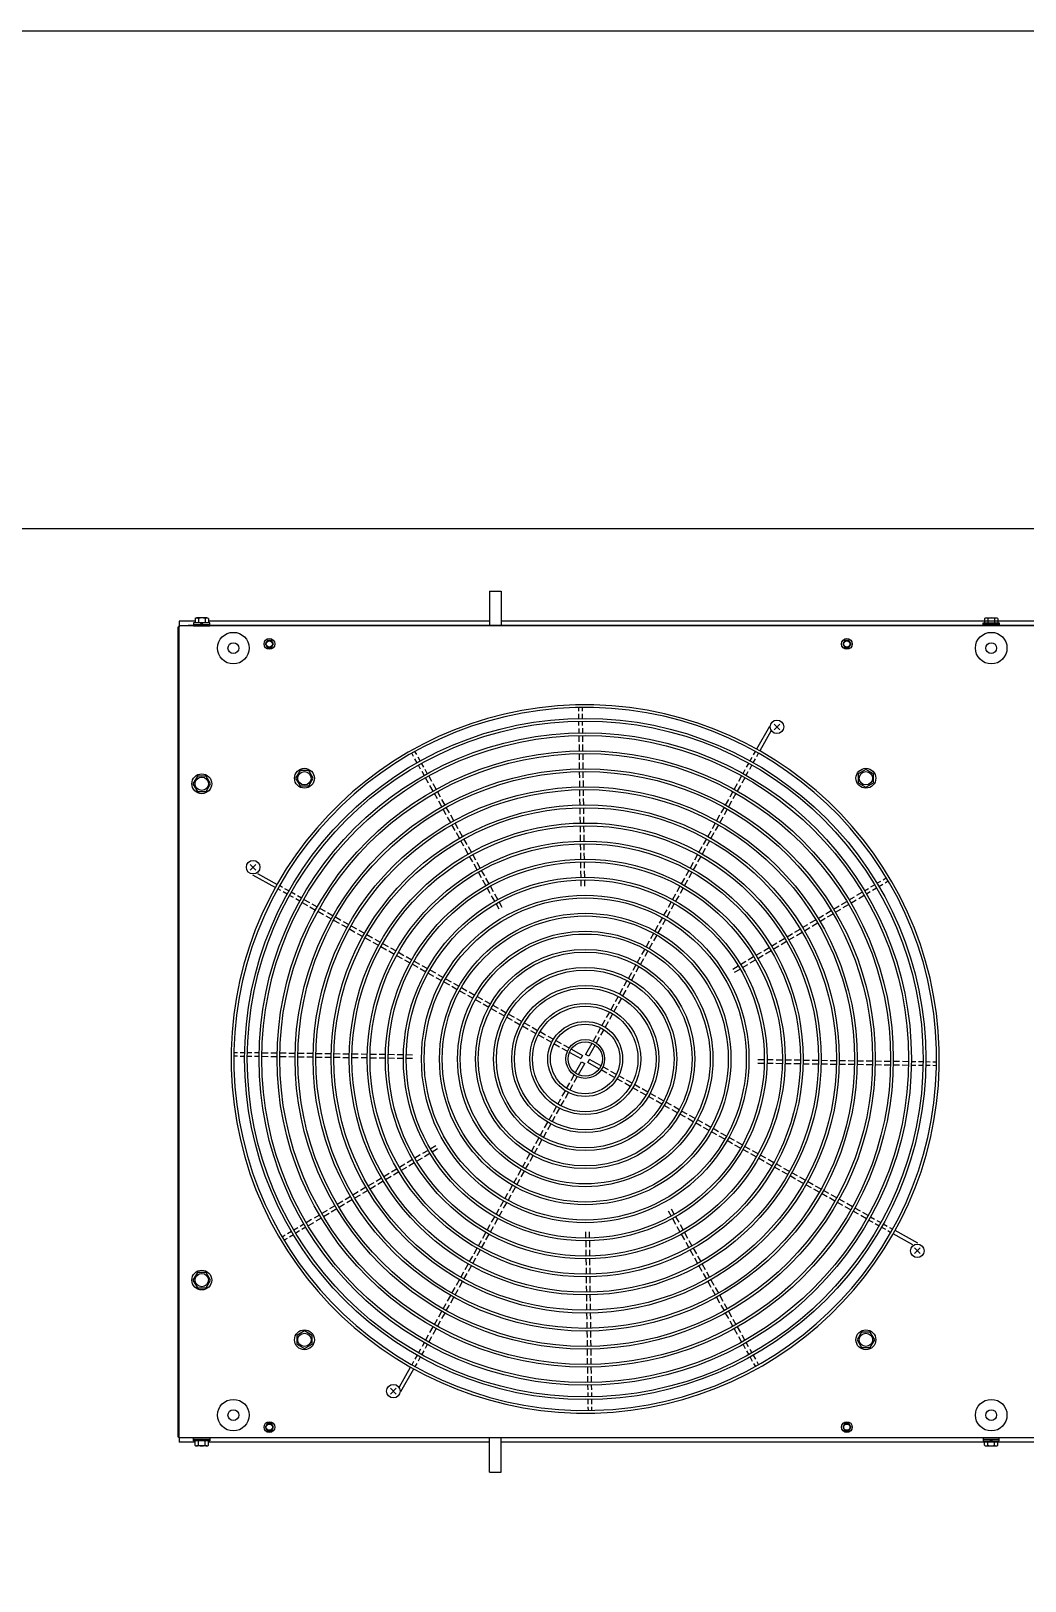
# Model space of a CAD drawing. Header units: millimetres. Extents: x -15161 to 10473752, y -72817 to 33960.
# Drawn here: x -214.2 to -104, y -27886 to -27714.2 of the extents above; entities that cross this region are included whole.
import ezdxf

# ---------------------------------------------------------------- set-up
doc = ezdxf.new("R2010")
doc.units = ezdxf.units.MM

# ---------------------------------------------------------------- blocks, each defined once
blk = doc.blocks.new('NAILU')
at = {"linetype": 'ByBlock'}
for p, q in [((1.06, -1.06), (-1.06, 1.06)), ((-1.06, -1.06), (1.06, 1.06))]:
    blk.add_line(p, q, dxfattribs=at)
blk.add_circle((0, 0), 2.5, dxfattribs=at)
blk = doc.blocks.new('機組1140116')
at = {"color": 230}
for p, q in [((-163.33, -21915.8), (-163.33, -21919.62)), ((-163.33, -21915.8), (-162.03, -21915.8)), ((-162.03, -21915.8), (-162.03, -21919.62)), ((-197.73, -21919.12), (-197.73, -21919.75)), ((-195.98, -21919.12), (-197.73, -21919.12)), ((-196.13, -21919.33), (-196.13, -21919.65)), ((-194.33, -21919.33), (-196.13, -21919.33)), ((-196.13, -21919.49), (-194.33, -21919.49)), ((-195.98, -21918.85), (-195.98, -21919.33)), ((-194.67, -21918.78), (-195.8, -21918.78)), ((-195.61, -21918.85), (-195.61, -21919.33)), ((-195.23, -21919.49), (-195.39, -21919.33)), ((-195.07, -21919.49), (-195.23, -21919.33)), ((-194.86, -21918.85), (-194.86, -21919.33)), ((-194.48, -21918.85), (-194.48, -21919.33)), ((-163.33, -21919.12), (-194.48, -21919.12)), ((-194.33, -21919.65), (-194.33, -21919.33)), ((-53.43, -21919.12), (-162.03, -21919.12)), ((-108.63, -21919.65), (-108.63, -21919.33)), ((-108.63, -21919.33), (-106.83, -21919.33)), ((-106.83, -21919.49), (-108.63, -21919.49)), ((-108.48, -21918.85), (-108.48, -21919.33)), ((-108.3, -21918.78), (-107.17, -21918.78)), ((-108.11, -21918.85), (-108.11, -21919.33)), ((-107.89, -21919.49), (-107.73, -21919.33)), ((-107.73, -21919.49), (-107.57, -21919.33)), ((-107.36, -21918.85), (-107.36, -21919.33)), ((-106.98, -21918.85), (-106.98, -21919.33)), ((-106.83, -21919.33), (-106.83, -21919.65)), ((-197.85, -21919.75), (-197.73, -21919.75)), ((-197.85, -22009.55), (-197.85, -21919.75)), ((-197.73, -21923.15), (-197.73, -21919.65)), ((-17.73, -21919.65), (-197.73, -21919.65)), ((-197.73, -22009.53), (-197.73, -21919.77)), ((-17.85, -21919.65), (-197.61, -21919.65)), ((-196.73, -21919.62), (-196.76, -21919.65)), ((-196.13, -21919.62), (-196.73, -21919.62)), ((-196.13, -21919.65), (-194.33, -21919.65)), ((-21.11, -21919.62), (-194.33, -21919.62)), ((-106.83, -21919.65), (-108.63, -21919.65)), ((-153.44, -21929.11), (-153.44, -21928.71)), ((-153.43, -21929.91), (-153.44, -21929.41)), ((-153.04, -21929.1), (-153.04, -21928.7)), ((-153.03, -21929.9), (-153.04, -21929.4)), ((-153.42, -21930.71), (-153.42, -21930.21)), ((-153.41, -21931.51), (-153.41, -21931.01)), ((-153.02, -21930.7), (-153.02, -21930.2)), ((-153.01, -21931.5), (-153.01, -21931)), ((-132.31, -21930.79), (-133.73, -21933.31)), ((-132.16, -21931.33), (-133.38, -21933.51)), ((-131.8, -21930.53), (-131.16, -21931.16)), ((-131.8, -21931.16), (-131.16, -21930.53)), ((-153.39, -21932.51), (-153.4, -21931.81)), ((-153.39, -21932.51), (-153.4, -21931.81)), ((-153.38, -21933.51), (-153.38, -21932.81)), ((-152.99, -21932.5), (-153, -21931.8)), ((-152.99, -21932.5), (-153, -21931.8)), ((-152.98, -21933.5), (-152.98, -21932.8)), ((-171.75, -21934.12), (-171.95, -21933.77)), ((-171.4, -21933.92), (-171.6, -21933.58)), ((-171.36, -21934.82), (-171.6, -21934.38)), ((-171.01, -21934.62), (-171.25, -21934.19)), ((-170.62, -21935.32), (-170.86, -21934.88)), ((-153.36, -21934.51), (-153.37, -21933.81)), ((-153.35, -21935.51), (-153.36, -21934.81)), ((-152.96, -21934.5), (-152.97, -21933.8)), ((-152.95, -21935.5), (-152.96, -21934.8)), ((-134.85, -21935.32), (-134.6, -21934.89)), ((-134.46, -21934.62), (-134.21, -21934.19)), ((-134.11, -21934.82), (-133.86, -21934.38)), ((-134.07, -21933.93), (-133.87, -21933.58)), ((-133.72, -21934.12), (-133.52, -21933.77)), ((-170.97, -21935.52), (-171.21, -21935.08)), ((-170.58, -21936.21), (-170.82, -21935.78)), ((-170.23, -21936.02), (-170.47, -21935.58)), ((-170.09, -21937.09), (-170.43, -21936.48)), ((-169.74, -21936.89), (-170.08, -21936.28)), ((-153.34, -21936.51), (-153.35, -21935.81)), ((-152.94, -21936.5), (-152.95, -21935.8)), ((-135.39, -21936.28), (-135.73, -21936.89)), ((-135.04, -21936.48), (-135.38, -21937.09)), ((-135.24, -21936.02), (-134.99, -21935.58)), ((-134.89, -21936.21), (-134.65, -21935.78)), ((-134.5, -21935.52), (-134.25, -21935.08)), ((-169.6, -21937.96), (-169.94, -21937.35)), ((-169.25, -21937.76), (-169.59, -21937.15)), ((-169.11, -21938.83), (-169.45, -21938.22)), ((-168.76, -21938.64), (-169.1, -21938.02)), ((-153.32, -21937.51), (-153.33, -21936.81)), ((-153.31, -21938.51), (-153.32, -21937.81)), ((-152.92, -21937.5), (-152.93, -21936.8)), ((-152.91, -21938.5), (-152.92, -21937.8)), ((-136.36, -21938.02), (-136.71, -21938.64)), ((-136.02, -21938.22), (-136.36, -21938.83)), ((-135.88, -21937.15), (-136.22, -21937.76)), ((-135.53, -21937.35), (-135.87, -21937.96)), ((-168.62, -21939.7), (-168.96, -21939.09)), ((-168.27, -21939.51), (-168.61, -21938.9)), ((-168.13, -21940.58), (-168.47, -21939.97)), ((-167.78, -21940.38), (-168.13, -21939.77)), ((-153.3, -21939.51), (-153.31, -21938.81)), ((-153.29, -21940.51), (-153.29, -21939.81)), ((-152.9, -21939.5), (-152.91, -21938.8)), ((-152.89, -21940.5), (-152.89, -21939.8)), ((-137.34, -21939.77), (-137.68, -21940.38)), ((-136.99, -21939.97), (-137.34, -21940.58)), ((-136.85, -21938.9), (-137.2, -21939.51)), ((-136.5, -21939.09), (-136.85, -21939.7)), ((-167.64, -21941.45), (-167.99, -21940.84)), ((-167.3, -21941.25), (-167.64, -21940.64)), ((-167.16, -21942.32), (-167.5, -21941.71)), ((-166.81, -21942.13), (-167.15, -21941.51)), ((-153.27, -21941.51), (-153.28, -21940.81)), ((-153.26, -21942.51), (-153.27, -21941.81)), ((-152.87, -21941.5), (-152.88, -21940.8)), ((-152.86, -21942.5), (-152.87, -21941.8)), ((-138.32, -21941.51), (-138.66, -21942.13)), ((-137.97, -21941.71), (-138.31, -21942.32)), ((-137.83, -21940.64), (-138.17, -21941.25)), ((-137.48, -21940.84), (-137.82, -21941.45)), ((-166.67, -21943.19), (-167.01, -21942.58)), ((-166.32, -21943), (-166.66, -21942.39)), ((-166.18, -21944.07), (-166.52, -21943.46)), ((-165.83, -21943.87), (-166.17, -21943.26)), ((-153.25, -21943.51), (-153.26, -21942.81)), ((-152.85, -21943.5), (-152.86, -21942.8)), ((-139.3, -21943.26), (-139.64, -21943.87)), ((-138.95, -21943.46), (-139.29, -21944.07)), ((-138.81, -21942.39), (-139.15, -21943)), ((-138.46, -21942.58), (-138.8, -21943.19)), ((-165.69, -21944.94), (-166.03, -21944.33)), ((-165.34, -21944.74), (-165.68, -21944.13)), ((-165.2, -21945.81), (-165.54, -21945.2)), ((-164.85, -21945.62), (-165.19, -21945)), ((-153.23, -21944.51), (-153.24, -21943.81)), ((-153.22, -21945.51), (-153.23, -21944.81)), ((-152.83, -21944.5), (-152.84, -21943.8)), ((-152.82, -21945.5), (-152.83, -21944.8)), ((-140.27, -21945), (-140.62, -21945.62)), ((-139.93, -21945.2), (-140.27, -21945.81)), ((-139.79, -21944.13), (-140.13, -21944.74)), ((-139.44, -21944.33), (-139.78, -21944.94)), ((-164.71, -21946.68), (-165.05, -21946.07)), ((-164.36, -21946.49), (-164.7, -21945.88)), ((-164.22, -21947.56), (-164.56, -21946.94)), ((-163.87, -21947.36), (-164.22, -21946.75)), ((-153.21, -21946.51), (-153.22, -21945.81)), ((-153.19, -21947.51), (-153.2, -21946.81)), ((-152.81, -21946.5), (-152.82, -21945.8)), ((-152.79, -21947.5), (-152.8, -21946.8)), ((-141.25, -21946.75), (-141.59, -21947.36)), ((-140.9, -21946.94), (-141.25, -21947.56)), ((-140.76, -21945.88), (-141.11, -21946.49)), ((-140.41, -21946.07), (-140.76, -21946.68)), ((-189.59, -21947.23), (-187.07, -21948.64)), ((-189.05, -21947.08), (-186.88, -21948.3)), ((-186.46, -21948.99), (-186.81, -21948.79)), ((-186.27, -21948.64), (-186.62, -21948.44)), ((-185.57, -21949.03), (-186.01, -21948.78)), ((-163.73, -21948.43), (-164.08, -21947.82)), ((-163.38, -21948.23), (-163.73, -21947.62)), ((-163.25, -21949.3), (-163.59, -21948.69)), ((-162.9, -21949.11), (-163.24, -21948.49)), ((-153.18, -21948.51), (-153.19, -21947.81)), ((-152.78, -21948.5), (-152.79, -21947.8)), ((-142.23, -21948.49), (-142.57, -21949.11)), ((-141.88, -21948.69), (-142.22, -21949.3)), ((-141.74, -21947.62), (-142.08, -21948.23)), ((-141.39, -21947.82), (-141.73, -21948.43)), ((-121.77, -21949), (-121.34, -21948.75)), ((-121.08, -21948.59), (-120.65, -21948.34)), ((-120.88, -21948.94), (-120.45, -21948.68)), ((-120.39, -21948.18), (-119.96, -21947.93)), ((-120.19, -21948.53), (-119.76, -21948.27)), ((-119.7, -21947.78), (-119.36, -21947.57)), ((-119.5, -21948.12), (-119.16, -21947.91)), ((-185.76, -21949.38), (-186.2, -21949.13)), ((-185.07, -21949.77), (-185.5, -21949.52)), ((-184.87, -21949.42), (-185.31, -21949.17)), ((-184.37, -21950.16), (-184.8, -21949.91)), ((-184.17, -21949.81), (-184.61, -21949.57)), ((-184.11, -21950.31), (-183.5, -21950.65)), ((-183.91, -21949.96), (-183.3, -21950.3)), ((-183.04, -21950.45), (-182.43, -21950.79)), ((-162.76, -21950.17), (-163.1, -21949.56)), ((-162.41, -21949.98), (-162.75, -21949.37)), ((-162.27, -21951.05), (-162.61, -21950.43)), ((-161.92, -21950.85), (-162.26, -21950.24)), ((-143.21, -21950.24), (-143.55, -21950.85)), ((-142.86, -21950.43), (-143.2, -21951.05)), ((-142.72, -21949.37), (-143.06, -21949.98)), ((-142.37, -21949.56), (-142.71, -21950.17)), ((-124.34, -21950.54), (-123.74, -21950.18)), ((-123.49, -21950.03), (-122.88, -21949.67)), ((-123.28, -21950.37), (-122.68, -21950.01)), ((-122.63, -21949.51), (-122.02, -21949.16)), ((-122.42, -21949.86), (-121.82, -21949.5)), ((-121.56, -21949.35), (-121.13, -21949.09)), ((-183.24, -21950.8), (-182.62, -21951.14)), ((-182.36, -21951.28), (-181.75, -21951.63)), ((-182.17, -21950.94), (-181.56, -21951.28)), ((-181.49, -21951.77), (-180.88, -21952.12)), ((-181.29, -21951.42), (-180.68, -21951.77)), ((-180.42, -21951.91), (-179.81, -21952.25)), ((-144.18, -21951.98), (-144.53, -21952.59)), ((-143.84, -21952.18), (-144.18, -21952.79)), ((-143.7, -21951.11), (-144.04, -21951.72)), ((-143.35, -21951.31), (-143.69, -21951.92)), ((-127.78, -21952.58), (-127.18, -21952.22)), ((-126.92, -21952.07), (-126.32, -21951.71)), ((-126.72, -21952.41), (-126.12, -21952.06)), ((-126.06, -21951.56), (-125.46, -21951.2)), ((-125.86, -21951.9), (-125.26, -21951.55)), ((-125.2, -21951.05), (-124.6, -21950.69)), ((-125, -21951.39), (-124.4, -21951.03)), ((-124.14, -21950.88), (-123.54, -21950.52)), ((-180.62, -21952.26), (-180.01, -21952.6)), ((-179.75, -21952.75), (-179.13, -21953.09)), ((-179.55, -21952.4), (-178.94, -21952.74)), ((-178.87, -21953.24), (-178.26, -21953.58)), ((-178.68, -21952.89), (-178.07, -21953.23)), ((-178, -21953.73), (-177.39, -21954.07)), ((-177.81, -21953.38), (-177.19, -21953.72)), ((-176.93, -21953.87), (-176.32, -21954.21)), ((-145.16, -21953.73), (-145.5, -21954.34)), ((-144.81, -21953.92), (-145.16, -21954.54)), ((-144.67, -21952.86), (-145.02, -21953.47)), ((-144.32, -21953.05), (-144.67, -21953.66)), ((-130.36, -21954.12), (-129.76, -21953.76)), ((-129.5, -21953.6), (-128.9, -21953.25)), ((-129.3, -21953.95), (-128.7, -21953.59)), ((-128.64, -21953.09), (-128.04, -21952.74)), ((-128.44, -21953.44), (-127.84, -21953.08)), ((-127.58, -21952.93), (-126.98, -21952.57)), ((-177.13, -21954.22), (-176.52, -21954.56)), ((-176.26, -21954.71), (-175.64, -21955.05)), ((-176.06, -21954.36), (-175.45, -21954.7)), ((-175.38, -21955.19), (-174.77, -21955.54)), ((-175.19, -21954.85), (-174.58, -21955.19)), ((-174.32, -21955.33), (-173.7, -21955.68)), ((-146.14, -21955.47), (-146.48, -21956.08)), ((-145.65, -21954.6), (-145.99, -21955.21)), ((-145.3, -21954.8), (-145.64, -21955.41)), ((-132.94, -21955.65), (-132.34, -21955.29)), ((-132.74, -21955.99), (-132.13, -21955.63)), ((-132.08, -21955.14), (-131.48, -21954.78)), ((-131.88, -21955.48), (-131.27, -21955.12)), ((-131.22, -21954.63), (-130.62, -21954.27)), ((-131.02, -21954.97), (-130.41, -21954.61)), ((-130.16, -21954.46), (-129.56, -21954.1)), ((-174.51, -21955.68), (-173.9, -21956.03)), ((-173.64, -21956.17), (-173.03, -21956.51)), ((-173.44, -21955.82), (-172.83, -21956.17)), ((-172.77, -21956.66), (-172.16, -21957)), ((-172.57, -21956.31), (-171.96, -21956.65)), ((-171.89, -21957.15), (-171.28, -21957.49)), ((-171.7, -21956.8), (-171.09, -21957.14)), ((-170.83, -21957.29), (-170.21, -21957.63)), ((-147.12, -21957.22), (-147.46, -21957.83)), ((-146.63, -21956.35), (-146.97, -21956.96)), ((-146.28, -21956.54), (-146.62, -21957.15)), ((-145.79, -21955.67), (-146.13, -21956.28)), ((-136.38, -21957.69), (-135.78, -21957.34)), ((-135.52, -21957.18), (-134.92, -21956.82)), ((-135.31, -21957.53), (-134.71, -21957.17)), ((-134.66, -21956.67), (-134.06, -21956.31)), ((-134.45, -21957.01), (-133.85, -21956.66)), ((-133.8, -21956.16), (-133.2, -21955.8)), ((-133.59, -21956.5), (-132.99, -21956.15)), ((-171.02, -21957.64), (-170.41, -21957.98)), ((-170.15, -21958.13), (-169.54, -21958.47)), ((-169.95, -21957.78), (-169.34, -21958.12)), ((-169.28, -21958.62), (-168.67, -21958.96)), ((-169.08, -21958.27), (-168.47, -21958.61)), ((-168.21, -21958.76), (-167.6, -21959.1)), ((-148.1, -21958.96), (-148.44, -21959.58)), ((-147.61, -21958.09), (-147.95, -21958.7)), ((-147.26, -21958.29), (-147.6, -21958.9)), ((-146.77, -21957.41), (-147.11, -21958.03)), ((-136.17, -21958.04), (-135.57, -21957.68)), ((-168.4, -21959.1), (-167.79, -21959.45)), ((-167.53, -21959.59), (-166.92, -21959.94)), ((-167.34, -21959.24), (-166.72, -21959.59)), ((-166.66, -21960.08), (-166.05, -21960.42)), ((-166.46, -21959.73), (-165.85, -21960.08)), ((-165.79, -21960.57), (-165.18, -21960.91)), ((-165.59, -21960.22), (-164.98, -21960.56)), ((-164.72, -21960.71), (-164.11, -21961.05)), ((-149.07, -21960.71), (-149.42, -21961.32)), ((-148.58, -21959.84), (-148.93, -21960.45)), ((-148.24, -21960.03), (-148.58, -21960.64)), ((-147.75, -21959.16), (-148.09, -21959.77)), ((-164.91, -21961.06), (-164.3, -21961.4)), ((-164.04, -21961.55), (-163.43, -21961.89)), ((-163.85, -21961.2), (-163.23, -21961.54)), ((-163.17, -21962.04), (-162.56, -21962.38)), ((-162.97, -21961.69), (-162.36, -21962.03)), ((-162.3, -21962.53), (-161.69, -21962.87)), ((-162.1, -21962.18), (-161.49, -21962.52)), ((-150.05, -21962.46), (-150.39, -21963.07)), ((-149.56, -21961.58), (-149.9, -21962.19)), ((-149.21, -21961.78), (-149.56, -21962.39)), ((-148.72, -21960.91), (-149.07, -21961.52)), ((-161.42, -21963.02), (-160.81, -21963.36)), ((-161.23, -21962.67), (-160.62, -21963.01)), ((-160.55, -21963.5), (-159.94, -21963.85)), ((-160.36, -21963.15), (-159.74, -21963.5)), ((-159.68, -21963.99), (-159.07, -21964.34)), ((-159.48, -21963.64), (-158.87, -21963.99)), ((-158.61, -21964.13), (-158, -21964.48)), ((-151.03, -21964.2), (-151.37, -21964.81)), ((-150.54, -21963.33), (-150.88, -21963.94)), ((-150.19, -21963.52), (-150.53, -21964.14)), ((-149.7, -21962.65), (-150.04, -21963.26)), ((-158.81, -21964.48), (-158.19, -21964.82)), ((-157.93, -21964.97), (-157.32, -21965.31)), ((-157.74, -21964.62), (-157.13, -21964.96)), ((-157.06, -21965.46), (-156.45, -21965.8)), ((-156.86, -21965.11), (-156.25, -21965.45)), ((-156.19, -21965.95), (-155.57, -21966.29)), ((-155.99, -21965.6), (-155.38, -21965.94)), ((-152.01, -21965.95), (-152.68, -21967.16)), ((-151.52, -21965.08), (-151.86, -21965.69)), ((-151.17, -21965.27), (-151.51, -21965.88)), ((-150.68, -21964.4), (-151.02, -21965.01)), ((-191.28, -21966.95), (-191.68, -21966.95)), ((-191.28, -21967.35), (-191.68, -21967.35)), ((-190.48, -21966.96), (-190.98, -21966.96)), ((-190.48, -21967.36), (-190.98, -21967.36)), ((-189.68, -21966.97), (-190.18, -21966.97)), ((-189.68, -21967.37), (-190.18, -21967.37)), ((-188.88, -21966.98), (-189.38, -21966.98)), ((-188.88, -21967.38), (-189.38, -21967.38)), ((-187.88, -21967), (-188.58, -21966.99)), ((-187.88, -21967.4), (-188.58, -21967.39)), ((-186.88, -21967.01), (-187.58, -21967)), ((-186.88, -21967.41), (-187.58, -21967.4)), ((-185.88, -21967.02), (-186.58, -21967.02)), ((-185.88, -21967.42), (-186.58, -21967.42)), ((-184.88, -21967.04), (-185.58, -21967.03)), ((-184.88, -21967.44), (-185.58, -21967.43)), ((-183.88, -21967.05), (-184.58, -21967.04)), ((-183.88, -21967.45), (-184.58, -21967.44)), ((-182.88, -21967.06), (-183.58, -21967.05)), ((-182.88, -21967.46), (-183.58, -21967.45)), ((-181.88, -21967.08), (-182.58, -21967.07)), ((-181.88, -21967.48), (-182.58, -21967.47)), ((-180.88, -21967.09), (-181.58, -21967.08)), ((-180.88, -21967.49), (-181.58, -21967.48)), ((-179.88, -21967.1), (-180.58, -21967.09)), ((-179.88, -21967.5), (-180.58, -21967.49)), ((-178.88, -21967.12), (-179.58, -21967.11)), ((-178.88, -21967.52), (-179.58, -21967.51)), ((-177.88, -21967.13), (-178.58, -21967.12)), ((-177.88, -21967.53), (-178.58, -21967.52)), ((-176.88, -21967.14), (-177.58, -21967.13)), ((-176.88, -21967.54), (-177.58, -21967.53)), ((-175.88, -21967.15), (-176.58, -21967.15)), ((-175.88, -21967.55), (-176.58, -21967.55)), ((-174.88, -21967.17), (-175.58, -21967.16)), ((-174.88, -21967.57), (-175.58, -21967.56)), ((-173.88, -21967.18), (-174.58, -21967.17)), ((-173.88, -21967.58), (-174.58, -21967.57)), ((-172.88, -21967.19), (-173.58, -21967.18)), ((-172.88, -21967.59), (-173.58, -21967.58)), ((-171.88, -21967.21), (-172.58, -21967.2)), ((-171.88, -21967.61), (-172.58, -21967.6)), ((-155.31, -21966.44), (-154.7, -21966.78)), ((-155.12, -21966.09), (-154.5, -21966.43)), ((-154.44, -21966.93), (-153.23, -21967.6)), ((-154.24, -21966.58), (-153.04, -21967.26)), ((-153.04, -21967.26), (-153.23, -21967.6)), ((-152.34, -21967.35), (-152.68, -21967.16)), ((-151.66, -21966.15), (-152.34, -21967.35)), ((-153.81, -21969.16), (-153.13, -21967.96)), ((-153.46, -21969.36), (-152.78, -21968.15)), ((-153.13, -21967.96), (-152.78, -21968.15)), ((-152.43, -21968.05), (-152.24, -21967.7)), ((-151.23, -21968.73), (-152.43, -21968.05)), ((-151.03, -21968.38), (-152.24, -21967.7)), ((-150.35, -21969.22), (-150.96, -21968.87)), ((-150.16, -21968.87), (-150.77, -21968.53)), ((-149.48, -21969.71), (-150.09, -21969.36)), ((-149.28, -21969.36), (-149.89, -21969.02)), ((-133.59, -21968.1), (-132.89, -21968.11)), ((-133.58, -21967.7), (-132.88, -21967.71)), ((-132.59, -21968.11), (-131.89, -21968.12)), ((-132.58, -21967.71), (-131.88, -21967.72)), ((-131.59, -21968.13), (-130.89, -21968.14)), ((-131.58, -21967.73), (-130.88, -21967.74)), ((-130.59, -21968.14), (-129.89, -21968.15)), ((-130.58, -21967.74), (-129.88, -21967.75)), ((-129.59, -21968.15), (-128.89, -21968.16)), ((-129.58, -21967.75), (-128.88, -21967.76)), ((-128.59, -21968.17), (-127.89, -21968.18)), ((-128.58, -21967.77), (-127.88, -21967.78)), ((-127.59, -21968.18), (-126.89, -21968.19)), ((-127.58, -21967.78), (-126.88, -21967.79)), ((-126.59, -21968.19), (-125.89, -21968.2)), ((-126.58, -21967.79), (-125.88, -21967.8)), ((-125.59, -21968.21), (-124.89, -21968.21)), ((-125.58, -21967.81), (-124.88, -21967.81)), ((-124.59, -21968.22), (-123.89, -21968.23)), ((-124.58, -21967.82), (-123.88, -21967.83)), ((-123.59, -21968.23), (-122.89, -21968.24)), ((-123.58, -21967.83), (-122.88, -21967.84)), ((-122.59, -21968.24), (-121.89, -21968.25)), ((-122.58, -21967.84), (-121.88, -21967.85)), ((-121.59, -21968.26), (-120.89, -21968.27)), ((-121.58, -21967.86), (-120.88, -21967.87)), ((-120.59, -21968.27), (-119.89, -21968.28)), ((-120.58, -21967.87), (-119.88, -21967.88)), ((-119.59, -21968.28), (-118.89, -21968.29)), ((-119.58, -21967.88), (-118.88, -21967.89)), ((-118.59, -21968.3), (-117.89, -21968.3)), ((-118.58, -21967.9), (-117.88, -21967.9)), ((-117.59, -21968.31), (-116.89, -21968.32)), ((-117.58, -21967.91), (-116.88, -21967.92)), ((-116.59, -21968.32), (-116.09, -21968.33)), ((-116.58, -21967.92), (-116.08, -21967.93)), ((-115.79, -21967.93), (-115.29, -21967.94)), ((-115.79, -21968.33), (-115.29, -21968.34)), ((-114.99, -21967.94), (-114.49, -21967.95)), ((-114.99, -21968.34), (-114.49, -21968.35)), ((-114.19, -21967.95), (-113.79, -21967.96)), ((-114.19, -21968.35), (-113.79, -21968.36)), ((-154.79, -21970.91), (-154.44, -21970.3)), ((-154.44, -21971.11), (-154.1, -21970.49)), ((-154.3, -21970.04), (-153.95, -21969.42)), ((-153.95, -21970.23), (-153.61, -21969.62)), ((-148.6, -21970.2), (-149.22, -21969.85)), ((-148.41, -21969.85), (-149.02, -21969.51)), ((-147.73, -21970.69), (-148.34, -21970.34)), ((-147.54, -21970.34), (-148.15, -21969.99)), ((-146.86, -21971.17), (-147.47, -21970.83)), ((-146.66, -21970.83), (-147.27, -21970.48)), ((-145.79, -21971.31), (-146.4, -21970.97)), ((-155.77, -21972.66), (-155.42, -21972.05)), ((-155.42, -21972.85), (-155.07, -21972.24)), ((-155.28, -21971.78), (-154.93, -21971.17)), ((-154.93, -21971.98), (-154.59, -21971.37)), ((-145.99, -21971.66), (-146.6, -21971.32)), ((-145.11, -21972.15), (-145.72, -21971.81)), ((-144.92, -21971.8), (-145.53, -21971.46)), ((-144.24, -21972.64), (-144.85, -21972.3)), ((-144.04, -21972.29), (-144.66, -21971.95)), ((-143.37, -21973.13), (-143.98, -21972.79)), ((-143.17, -21972.78), (-143.78, -21972.44)), ((-156.74, -21974.4), (-156.4, -21973.79)), ((-156.39, -21974.6), (-156.05, -21973.99)), ((-156.25, -21973.53), (-155.91, -21972.92)), ((-155.91, -21973.73), (-155.56, -21973.11)), ((-142.49, -21973.62), (-143.11, -21973.28)), ((-142.3, -21973.27), (-142.91, -21972.93)), ((-141.62, -21974.11), (-142.23, -21973.77)), ((-141.43, -21973.76), (-142.04, -21973.42)), ((-140.75, -21974.6), (-141.36, -21974.25)), ((-140.55, -21974.25), (-141.17, -21973.91)), ((-139.68, -21974.74), (-140.29, -21974.39)), ((-157.72, -21976.15), (-157.38, -21975.54)), ((-157.37, -21976.34), (-157.03, -21975.73)), ((-157.23, -21975.27), (-156.89, -21974.66)), ((-156.88, -21975.47), (-156.54, -21974.86)), ((-139.88, -21975.09), (-140.49, -21974.74)), ((-139, -21975.57), (-139.62, -21975.23)), ((-138.81, -21975.23), (-139.42, -21974.88)), ((-138.13, -21976.06), (-138.74, -21975.72)), ((-137.94, -21975.71), (-138.55, -21975.37)), ((-137.26, -21976.55), (-137.87, -21976.21)), ((-137.06, -21976.2), (-137.68, -21975.86)), ((-170.15, -21977.78), (-170.76, -21978.14)), ((-169.29, -21977.27), (-169.9, -21977.63)), ((-169.09, -21977.61), (-169.69, -21977.97)), ((-158.7, -21977.89), (-158.36, -21977.28)), ((-158.35, -21978.09), (-158.01, -21977.48)), ((-158.21, -21977.02), (-157.87, -21976.41)), ((-157.86, -21977.22), (-157.52, -21976.6)), ((-136.39, -21977.04), (-137, -21976.7)), ((-136.19, -21976.69), (-136.8, -21976.35)), ((-135.51, -21977.53), (-136.13, -21977.19)), ((-135.32, -21977.18), (-135.93, -21976.84)), ((-134.64, -21978.02), (-135.25, -21977.68)), ((-134.45, -21977.67), (-135.06, -21977.33)), ((-133.57, -21978.16), (-134.19, -21977.82)), ((-172.73, -21979.31), (-173.33, -21979.67)), ((-172.53, -21979.66), (-173.13, -21980.02)), ((-171.87, -21978.8), (-172.47, -21979.16)), ((-171.67, -21979.15), (-172.27, -21979.51)), ((-171.01, -21978.29), (-171.62, -21978.65)), ((-170.81, -21978.64), (-171.41, -21978.99)), ((-169.95, -21978.13), (-170.55, -21978.48)), ((-159.68, -21979.64), (-159.33, -21979.03)), ((-159.33, -21979.83), (-158.99, -21979.22)), ((-159.19, -21978.77), (-158.85, -21978.15)), ((-158.84, -21978.96), (-158.5, -21978.35)), ((-133.77, -21978.51), (-134.38, -21978.16)), ((-132.9, -21979), (-133.51, -21978.65)), ((-132.7, -21978.65), (-133.31, -21978.3)), ((-132.03, -21979.48), (-132.64, -21979.14)), ((-131.83, -21979.14), (-132.44, -21978.79)), ((-131.15, -21979.97), (-131.76, -21979.63)), ((-130.96, -21979.62), (-131.57, -21979.28)), ((-176.17, -21981.36), (-176.77, -21981.72)), ((-175.31, -21980.85), (-175.91, -21981.21)), ((-175.11, -21981.19), (-175.71, -21981.55)), ((-174.45, -21980.34), (-175.05, -21980.7)), ((-174.25, -21980.68), (-174.85, -21981.04)), ((-173.59, -21979.83), (-174.19, -21980.18)), ((-173.39, -21980.17), (-173.99, -21980.53)), ((-160.65, -21981.38), (-160.31, -21980.77)), ((-160.31, -21981.58), (-159.96, -21980.97)), ((-160.17, -21980.51), (-159.82, -21979.9)), ((-159.82, -21980.71), (-159.47, -21980.1)), ((-130.28, -21980.46), (-130.89, -21980.12)), ((-130.08, -21980.11), (-130.7, -21979.77)), ((-129.41, -21980.95), (-130.02, -21980.61)), ((-129.21, -21980.6), (-129.82, -21980.26)), ((-128.54, -21981.44), (-129.15, -21981.1)), ((-128.34, -21981.09), (-128.95, -21980.75)), ((-127.47, -21981.58), (-128.08, -21981.24)), ((-178.75, -21982.89), (-179.35, -21983.25)), ((-177.89, -21982.38), (-178.49, -21982.74)), ((-177.69, -21982.73), (-178.29, -21983.08)), ((-177.03, -21981.87), (-177.63, -21982.23)), ((-176.83, -21982.21), (-177.43, -21982.57)), ((-175.97, -21981.7), (-176.57, -21982.06)), ((-161.63, -21983.13), (-161.29, -21982.52)), ((-161.28, -21983.32), (-160.94, -21982.71)), ((-161.14, -21982.26), (-160.8, -21981.64)), ((-160.79, -21982.45), (-160.45, -21981.84)), ((-127.66, -21981.93), (-128.27, -21981.59)), ((-126.79, -21982.42), (-127.4, -21982.08)), ((-126.59, -21982.07), (-127.21, -21981.73)), ((-125.92, -21982.91), (-126.53, -21982.56)), ((-125.72, -21982.56), (-126.33, -21982.21)), ((-125.05, -21983.39), (-125.66, -21983.05)), ((-124.85, -21983.05), (-125.46, -21982.7)), ((-181.33, -21984.43), (-181.93, -21984.78)), ((-181.12, -21984.77), (-181.72, -21985.13)), ((-180.47, -21983.92), (-181.07, -21984.27)), ((-180.26, -21984.26), (-180.87, -21984.62)), ((-179.61, -21983.4), (-180.21, -21983.76)), ((-179.4, -21983.75), (-180.01, -21984.11)), ((-178.54, -21983.24), (-179.15, -21983.59)), ((-162.61, -21984.87), (-162.27, -21984.26)), ((-162.26, -21985.07), (-161.92, -21984.46)), ((-162.12, -21984), (-161.78, -21983.39)), ((-161.77, -21984.2), (-161.43, -21983.59)), ((-143.55, -21984.46), (-143.21, -21985.07)), ((-143.2, -21984.26), (-142.86, -21984.87)), ((-124.17, -21983.88), (-124.78, -21983.54)), ((-123.98, -21983.53), (-124.59, -21983.19)), ((-123.3, -21984.37), (-123.91, -21984.03)), ((-123.11, -21984.02), (-123.72, -21983.68)), ((-122.43, -21984.86), (-123.04, -21984.52)), ((-122.23, -21984.51), (-122.84, -21984.17)), ((-121.36, -21985), (-121.97, -21984.66)), ((-184.59, -21986.37), (-185.02, -21986.62)), ((-183.91, -21985.96), (-184.34, -21986.21)), ((-183.7, -21986.3), (-184.13, -21986.56)), ((-183.05, -21985.45), (-183.65, -21985.81)), ((-182.84, -21985.79), (-183.44, -21986.15)), ((-182.19, -21984.94), (-182.79, -21985.3)), ((-181.98, -21985.28), (-182.58, -21985.64)), ((-163.59, -21986.62), (-163.25, -21986.01)), ((-163.24, -21986.81), (-162.9, -21986.2)), ((-163.1, -21985.75), (-162.76, -21985.13)), ((-162.75, -21985.94), (-162.41, -21985.33)), ((-143.06, -21985.33), (-142.72, -21985.94)), ((-142.71, -21985.13), (-142.37, -21985.75)), ((-142.57, -21986.2), (-142.23, -21986.81)), ((-142.22, -21986.01), (-141.88, -21986.62)), ((-121.56, -21985.35), (-122.17, -21985.01)), ((-121.29, -21985.5), (-120.86, -21985.74)), ((-121.1, -21985.15), (-120.66, -21985.39)), ((-120.6, -21985.89), (-120.16, -21986.13)), ((-120.4, -21985.54), (-119.97, -21985.78)), ((-119.9, -21986.28), (-119.46, -21986.52)), ((-119.7, -21985.93), (-119.27, -21986.18)), ((-119.01, -21986.32), (-118.66, -21986.52)), ((-185.97, -21987.19), (-186.31, -21987.39)), ((-185.77, -21987.53), (-186.11, -21987.73)), ((-185.28, -21986.78), (-185.71, -21987.03)), ((-185.08, -21987.12), (-185.51, -21987.38)), ((-184.39, -21986.71), (-184.82, -21986.97)), ((-164.56, -21988.36), (-164.22, -21987.75)), ((-164.22, -21988.56), (-163.87, -21987.95)), ((-164.08, -21987.49), (-163.73, -21986.88)), ((-163.73, -21987.69), (-163.38, -21987.07)), ((-152.69, -21986.8), (-152.68, -21987.5)), ((-152.67, -21987.8), (-152.66, -21988.5)), ((-152.29, -21986.8), (-152.28, -21987.5)), ((-152.27, -21987.8), (-152.26, -21988.5)), ((-142.08, -21987.07), (-141.74, -21987.69)), ((-141.73, -21986.88), (-141.39, -21987.49)), ((-141.59, -21987.95), (-141.25, -21988.56)), ((-141.25, -21987.75), (-140.9, -21988.36)), ((-119.2, -21986.67), (-118.85, -21986.87)), ((-116.41, -21988.23), (-118.59, -21987.01)), ((-115.88, -21988.07), (-118.39, -21986.66)), ((-165.54, -21990.11), (-165.2, -21989.5)), ((-165.19, -21990.3), (-164.85, -21989.69)), ((-165.05, -21989.24), (-164.71, -21988.62)), ((-164.7, -21989.43), (-164.36, -21988.82)), ((-152.66, -21988.8), (-152.65, -21989.5)), ((-152.65, -21989.8), (-152.64, -21990.5)), ((-152.26, -21988.8), (-152.25, -21989.5)), ((-152.25, -21989.8), (-152.24, -21990.5)), ((-141.11, -21988.82), (-140.76, -21989.43)), ((-140.76, -21988.62), (-140.41, -21989.24)), ((-140.62, -21989.69), (-140.27, -21990.3)), ((-140.27, -21989.5), (-139.93, -21990.11)), ((-115.61, -21988.59), (-116.24, -21989.22)), ((-116.24, -21988.59), (-115.61, -21989.22)), ((-166.52, -21991.85), (-166.18, -21991.24)), ((-166.17, -21992.05), (-165.83, -21991.44)), ((-166.03, -21990.98), (-165.69, -21990.37)), ((-165.68, -21991.18), (-165.34, -21990.56)), ((-152.63, -21990.8), (-152.63, -21991.5)), ((-152.23, -21990.8), (-152.23, -21991.5)), ((-140.13, -21990.56), (-139.79, -21991.18)), ((-139.78, -21990.37), (-139.44, -21990.98)), ((-139.64, -21991.44), (-139.3, -21992.05)), ((-139.29, -21991.24), (-138.95, -21991.85)), ((-167.5, -21993.6), (-167.16, -21992.99)), ((-167.15, -21993.79), (-166.81, -21993.18)), ((-167.01, -21992.72), (-166.67, -21992.11)), ((-166.66, -21992.92), (-166.32, -21992.31)), ((-152.62, -21991.8), (-152.61, -21992.5)), ((-152.61, -21992.8), (-152.6, -21993.5)), ((-152.22, -21991.8), (-152.21, -21992.5)), ((-152.21, -21992.8), (-152.2, -21993.5)), ((-139.15, -21992.31), (-138.81, -21992.92)), ((-138.8, -21992.11), (-138.46, -21992.72)), ((-138.66, -21993.18), (-138.32, -21993.79)), ((-138.31, -21992.99), (-137.97, -21993.6)), ((-168.47, -21995.34), (-168.13, -21994.73)), ((-168.13, -21995.54), (-167.78, -21994.93)), ((-167.99, -21994.47), (-167.64, -21993.86)), ((-167.64, -21994.67), (-167.3, -21994.05)), ((-152.6, -21993.8), (-152.59, -21994.5)), ((-152.58, -21994.8), (-152.57, -21995.5)), ((-152.2, -21993.8), (-152.19, -21994.5)), ((-152.18, -21994.8), (-152.17, -21995.5)), ((-138.17, -21994.05), (-137.83, -21994.67)), ((-137.82, -21993.86), (-137.48, -21994.47)), ((-137.68, -21994.93), (-137.34, -21995.54)), ((-137.34, -21994.73), (-136.99, -21995.34)), ((-169.45, -21997.09), (-169.11, -21996.48)), ((-169.1, -21997.28), (-168.76, -21996.67)), ((-168.96, -21996.21), (-168.62, -21995.6)), ((-168.61, -21996.41), (-168.27, -21995.8)), ((-152.57, -21995.8), (-152.56, -21996.5)), ((-152.56, -21996.8), (-152.55, -21997.5)), ((-152.17, -21995.8), (-152.16, -21996.5)), ((-152.16, -21996.8), (-152.15, -21997.5)), ((-137.2, -21995.8), (-136.85, -21996.41)), ((-136.85, -21995.6), (-136.5, -21996.21)), ((-136.71, -21996.67), (-136.36, -21997.28)), ((-136.36, -21996.48), (-136.02, -21997.09)), ((-170.43, -21998.83), (-170.09, -21998.22)), ((-170.08, -21999.03), (-169.74, -21998.42)), ((-169.94, -21997.96), (-169.6, -21997.35)), ((-169.59, -21998.15), (-169.25, -21997.54)), ((-152.54, -21997.8), (-152.53, -21998.5)), ((-152.14, -21997.8), (-152.13, -21998.5)), ((-136.22, -21997.54), (-135.88, -21998.15)), ((-135.87, -21997.35), (-135.53, -21997.96)), ((-135.73, -21998.42), (-135.39, -21999.03)), ((-135.38, -21998.22), (-135.04, -21998.83)), ((-170.97, -21999.79), (-171.21, -22000.23)), ((-170.62, -21999.99), (-170.86, -22000.42)), ((-170.58, -21999.09), (-170.82, -21999.53)), ((-170.23, -21999.29), (-170.47, -21999.72)), ((-152.53, -21998.8), (-152.52, -21999.5)), ((-152.52, -21999.8), (-152.51, -22000.5)), ((-152.13, -21998.8), (-152.12, -21999.5)), ((-152.12, -21999.8), (-152.11, -22000.5)), ((-135.24, -21999.29), (-135, -21999.73)), ((-134.89, -21999.09), (-134.65, -21999.53)), ((-134.85, -21999.99), (-134.6, -22000.42)), ((-134.5, -21999.79), (-134.26, -22000.23)), ((-173.31, -22003.97), (-172.09, -22001.8)), ((-173.15, -22004.51), (-171.74, -22001.99)), ((-171.75, -22001.19), (-171.95, -22001.54)), ((-171.36, -22000.49), (-171.6, -22000.92)), ((-171.4, -22001.38), (-171.6, -22001.73)), ((-171.01, -22000.68), (-171.26, -22001.12)), ((-152.5, -22000.8), (-152.5, -22001.5)), ((-152.49, -22001.8), (-152.48, -22002.5)), ((-152.11, -22000.8), (-152.1, -22001.5)), ((-152.09, -22001.8), (-152.08, -22002.5)), ((-134.46, -22000.69), (-134.21, -22001.12)), ((-134.11, -22000.49), (-133.86, -22000.93)), ((-134.07, -22001.38), (-133.87, -22001.73)), ((-133.72, -22001.19), (-133.52, -22001.54)), ((-152.48, -22002.8), (-152.47, -22003.5)), ((-152.08, -22002.8), (-152.07, -22003.5)), ((-173.67, -22004.78), (-174.3, -22004.14)), ((-173.67, -22004.14), (-174.3, -22004.78)), ((-152.46, -22003.8), (-152.45, -22004.3)), ((-152.45, -22004.6), (-152.44, -22005.1)), ((-152.44, -22005.4), (-152.43, -22005.9)), ((-152.06, -22003.8), (-152.05, -22004.3)), ((-152.05, -22004.6), (-152.04, -22005.1)), ((-152.04, -22005.4), (-152.03, -22005.9)), ((-197.73, -22009.65), (-197.73, -22006.15)), ((-152.43, -22006.2), (-152.42, -22006.6)), ((-152.03, -22006.2), (-152.02, -22006.6)), ((-197.73, -22009.43), (-197.85, -22009.43)), ((-197.73, -22009.55), (-197.85, -22009.55)), ((-197.73, -22009.55), (-197.73, -22010.12)), ((-17.73, -22009.65), (-197.73, -22009.65)), ((-195.98, -22010.12), (-197.73, -22010.12)), ((-17.85, -22009.65), (-197.61, -22009.65)), ((-196.13, -22009.97), (-196.13, -22009.65)), ((-196.13, -22009.65), (-194.33, -22009.65)), ((-196.13, -22009.81), (-194.33, -22009.81)), ((-194.33, -22009.97), (-196.13, -22009.97)), ((-195.98, -22010.45), (-195.98, -22009.97)), ((-194.67, -22010.52), (-195.8, -22010.52)), ((-195.61, -22010.45), (-195.61, -22009.97)), ((-195.23, -22009.81), (-195.39, -22009.97)), ((-195.07, -22009.81), (-195.23, -22009.97)), ((-194.86, -22010.45), (-194.86, -22009.97)), ((-194.48, -22010.45), (-194.48, -22009.97)), ((-163.33, -22010.12), (-194.48, -22010.12)), ((-194.33, -22009.65), (-194.33, -22009.97)), ((-163.33, -22013.44), (-163.33, -22009.65)), ((-162.03, -22013.44), (-162.03, -22009.65)), ((-53.43, -22010.12), (-162.03, -22010.12)), ((-108.63, -22009.65), (-108.63, -22009.97)), ((-106.83, -22009.65), (-108.63, -22009.65)), ((-106.83, -22009.81), (-108.63, -22009.81)), ((-108.63, -22009.97), (-106.83, -22009.97)), ((-108.48, -22010.45), (-108.48, -22009.97)), ((-108.3, -22010.52), (-107.17, -22010.52)), ((-108.11, -22010.45), (-108.11, -22009.97)), ((-107.89, -22009.81), (-107.73, -22009.97)), ((-107.73, -22009.81), (-107.57, -22009.97)), ((-107.36, -22010.45), (-107.36, -22009.97)), ((-106.98, -22010.45), (-106.98, -22009.97)), ((-106.83, -22009.97), (-106.83, -22009.65)), ((-163.33, -22013.44), (-162.03, -22013.44))]:
    blk.add_line(p, q, dxfattribs=at)
for points in [[(-187.96, -21921.26), (-188.19, -21921.65), (-187.96, -21922.05), (-187.5, -21922.05), (-187.27, -21921.65), (-187.5, -21921.26)], [(-123.96, -21921.26), (-124.19, -21921.65), (-123.96, -21922.05), (-123.5, -21922.05), (-123.27, -21921.65), (-123.5, -21921.26)], [(-195.72, -21936.31), (-196.21, -21937.15), (-195.72, -21938), (-194.74, -21938), (-194.25, -21937.15), (-194.74, -21936.31)], [(-184.34, -21935.69), (-184.83, -21936.54), (-184.34, -21937.39), (-183.36, -21937.39), (-182.87, -21936.54), (-183.36, -21935.69)], [(-120.77, -21936.05), (-121.62, -21935.56), (-122.47, -21936.05), (-122.47, -21937.03), (-121.62, -21937.52), (-120.77, -21937.03)], [(-195.72, -21991.31), (-196.21, -21992.15), (-195.72, -21993), (-194.74, -21993), (-194.25, -21992.15), (-194.74, -21991.31)], [(-184.7, -21999.26), (-183.85, -21999.75), (-183, -21999.26), (-183, -21998.28), (-183.85, -21997.79), (-184.7, -21998.28)], [(-121.13, -21999.62), (-120.64, -21998.77), (-121.13, -21997.92), (-122.11, -21997.92), (-122.6, -21998.77), (-122.11, -21999.62)], [(-187.96, -22008.06), (-188.19, -22008.45), (-187.96, -22008.85), (-187.5, -22008.85), (-187.27, -22008.45), (-187.5, -22008.06)], [(-123.96, -22008.06), (-124.19, -22008.45), (-123.96, -22008.85), (-123.5, -22008.85), (-123.27, -22008.45), (-123.5, -22008.06)]]:
    blk.add_lwpolyline(points, close=True, dxfattribs=at)
for centre, radius in [((-191.73, -21922.12), 1.75), ((-187.73, -21921.65), 0.6), ((-123.73, -21921.65), 0.6), ((-107.73, -21922.12), 1.75), ((-191.73, -21922.12), 0.6), ((-187.73, -21921.65), 0.345), ((-123.73, -21921.65), 0.345), ((-107.73, -21922.12), 0.6), ((-152.73, -21967.65), 37.75), ((-152.73, -21967.65), 37.45), ((-152.73, -21967.65), 36.15), ((-131.48, -21930.84), 0.75), ((-152.73, -21967.65), 35.85), ((-152.73, -21967.65), 34.15), ((-152.73, -21967.65), 33.85), ((-195.23, -21937.15), 1.1), ((-195.23, -21937.15), 0.735), ((-183.85, -21936.54), 1.1), ((-152.73, -21967.65), 32.15), ((-152.73, -21967.65), 31.85), ((-183.85, -21936.54), 0.735), ((-121.62, -21936.54), 1.1), ((-121.62, -21936.54), 0.735), ((-152.73, -21967.65), 30.15), ((-152.73, -21967.65), 29.85), ((-152.73, -21967.65), 28.15), ((-152.73, -21967.65), 27.85), ((-152.73, -21967.65), 26.15), ((-152.73, -21967.65), 25.85), ((-152.73, -21967.65), 24.15), ((-152.73, -21967.65), 23.85), ((-152.73, -21967.65), 22.15), ((-152.73, -21967.65), 21.85), ((-152.73, -21967.65), 20.15), ((-152.73, -21967.65), 19.85), ((-152.73, -21967.65), 18.15), ((-152.73, -21967.65), 17.85), ((-152.73, -21967.65), 16.15), ((-152.73, -21967.65), 15.85), ((-152.73, -21967.65), 14.15), ((-152.73, -21967.65), 13.85), ((-152.73, -21967.65), 12.15), ((-152.73, -21967.65), 11.85), ((-152.73, -21967.65), 10.15), ((-152.73, -21967.65), 9.85), ((-152.73, -21967.65), 8.15), ((-152.73, -21967.65), 7.85), ((-152.73, -21967.65), 6.15), ((-152.73, -21967.65), 5.85), ((-152.73, -21967.65), 4.15), ((-152.73, -21967.65), 3.85), ((-152.73, -21967.65), 2.15), ((-152.73, -21967.65), 1.9), ((-115.92, -21988.91), 0.75), ((-195.23, -21992.15), 1.1), ((-195.23, -21992.15), 0.735), ((-183.85, -21998.77), 1.1), ((-183.85, -21998.77), 0.735), ((-121.62, -21998.77), 1.1), ((-121.62, -21998.77), 0.735), ((-173.99, -22004.46), 0.75), ((-191.73, -22007.12), 1.75), ((-107.73, -22007.12), 1.75), ((-191.73, -22007.12), 0.6), ((-107.73, -22007.12), 0.6), ((-187.73, -22008.45), 0.6), ((-187.73, -22008.45), 0.345), ((-123.73, -22008.45), 0.6), ((-123.73, -22008.45), 0.345)]:
    blk.add_circle(centre, radius, dxfattribs=at)
for centre, radius, start, end in [((-195.8, -21919.07), 0.286, 49.0554, 130.9446), ((-195.23, -21919.82), 1.04, 68.853, 111.147), ((-194.67, -21919.07), 0.286, 49.0554, 130.9446), ((-108.3, -21919.07), 0.286, 49.0554, 130.9446), ((-107.73, -21919.82), 1.04, 68.853, 111.147), ((-107.17, -21919.07), 0.286, 49.0554, 130.9446), ((-152.73, -21967.65), 39.25, 271.5568, 271.5458), ((-152.73, -21967.65), 38.95, 271.572, 271.5714), ((-195.8, -22010.24), 0.286, 229.0554, 310.9446), ((-195.23, -22009.48), 1.04, 248.853, 291.147), ((-194.67, -22010.24), 0.286, 229.0554, 310.9446), ((-108.3, -22010.24), 0.286, 229.0554, 310.9446), ((-107.73, -22009.48), 1.04, 248.853, 291.147), ((-107.17, -22010.24), 0.286, 229.0554, 310.9446)]:
    blk.add_arc(centre, radius, start, end, dxfattribs=at)
at = {"color": 230, "xscale": 0.3, "yscale": 0.3, "zscale": 0.3}
blk.add_blockref('NAILU', (-189.54, -21946.4), dxfattribs=at)
blk = doc.blocks.new('建築底圖1140116')
blk.add_lwpolyline([(1710.08, -21908.9), (-1953.16, -21908.9)])

msp = doc.modelspace()

# ---------------------------------------------------------------- linework, layer by layer
msp.add_lwpolyline([(-2764.4316, -27714.2015), (-2764.4316, -31955.9731), (3360.8703, -31955.9731), (3360.8703, -27714.2015)], close=True)

# ---------------------------------------------------------------- block references
at = {"color": 2}
msp.add_blockref('建築底圖1140116', (0, -5860.4722), dxfattribs=at)
msp.add_blockref('機組1140116', (0, -5860.4722))

doc.saveas('drawing.dxf')
